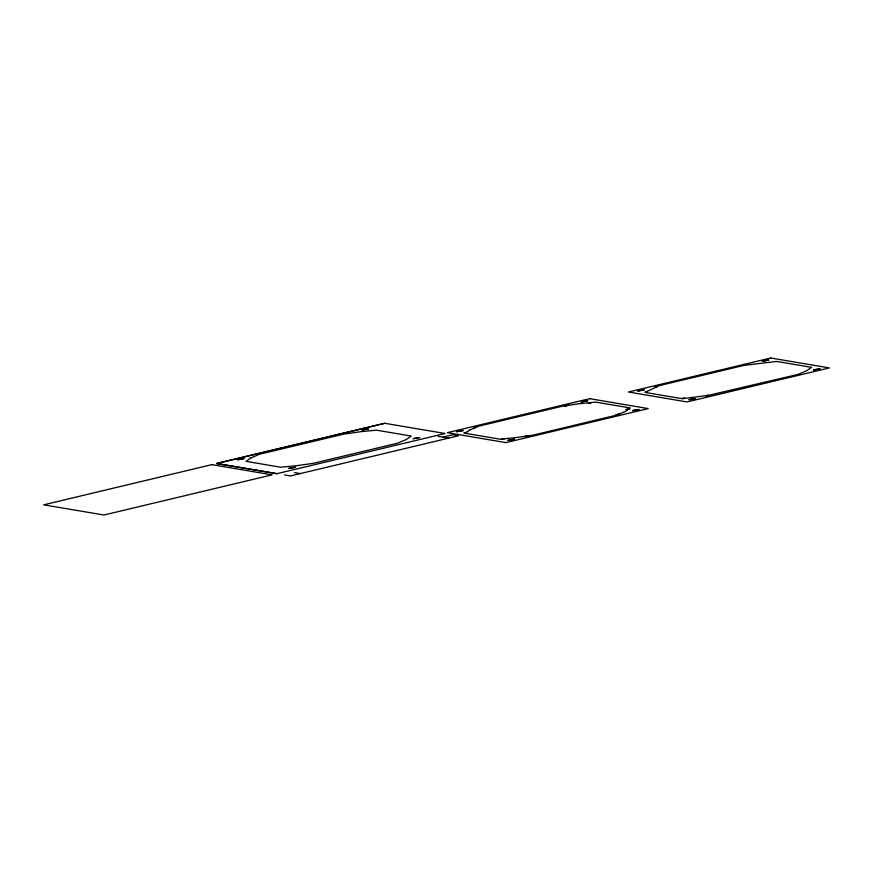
<?xml version="1.0" encoding="UTF-8"?>
<svg xmlns="http://www.w3.org/2000/svg" width="873" height="873" viewBox="0 0 873 873"><rect width="100%" height="100%" fill="white"/><g stroke="black" fill="none" stroke-linecap="round" stroke-linejoin="round"><path stroke-width="1.31" d="M466.586 432.31L463.869 433.052L466.378 432.451M591.13 402.54L588.413 403.293L591.829 402.475M476.538 427.126L473.755 427.868L476.134 427.301M567.472 405.388L564.689 406.131L568.247 405.279M384.775 423.285L216.548 463.487L276.817 473.712L445.044 433.499L384.775 423.285L216.624 463.508L277.014 473.657M442.807 437.155L452.694 434.798L458.467 435.78L290.436 475.938L284.653 474.956M503.786 438.803L501.277 439.403L504.485 438.737M629.237 408.815L625.821 409.633L629.029 408.968M527.368 435.987L524.989 436.555L528.143 435.878M619.492 413.977L615.934 414.828L619.088 414.14M438.257 436.391L448.58 438.137M294.539 472.599L300.312 473.581M237.543 459.755L243.905 458.609L237.543 459.755M288.788 468.441L295.139 467.295L288.788 468.441M362.088 429.985L368.45 428.839L362.088 429.985M413.333 438.672L419.684 437.526L413.333 438.672M456.743 431.688L463.094 430.542L456.743 431.688M507.977 440.374L514.339 439.239L507.977 440.374M581.287 401.918L587.638 400.772L581.287 401.918M632.521 410.605L638.883 409.47L632.521 410.605M637.836 391.017L644.187 389.882L637.836 391.017M689.07 399.703L695.432 398.568L689.07 399.703M762.38 361.247L768.731 360.113L762.38 361.247M813.614 369.945L819.976 368.799L813.614 369.945M250.66 458.052L246.022 461.348L280.735 467.241L296.111 465.756L313.265 463.334L397.651 443.168L406.567 439.348L411.216 436.053L376.492 430.16L361.127 431.644L343.973 434.067L259.576 454.233L250.66 458.052M469.849 429.985L465.211 433.281L499.934 439.174L515.299 437.689L532.454 435.278L616.84 415.101L625.766 411.292L630.404 407.986L595.681 402.104L580.316 403.577L563.161 406L478.775 426.166L469.849 429.985M647.471 391.791L646.304 392.621L681.027 398.503L684.879 398.132L682.37 398.732L708.461 395.327L706.093 395.895L797.933 374.441L806.859 370.621L811.497 367.326L776.784 361.433L744.254 365.329L659.868 385.506L654.848 387.197L657.227 386.63L644.961 392.392L647.471 391.791M211.888 464.632L43.65 504.845L104.029 515.005L272.07 474.847L211.888 464.632M589.701 398.666L447.358 432.681L505.925 442.611L648.257 408.597L589.701 398.666M770.794 357.995L628.451 392.01L687.018 401.94L829.35 367.926L770.794 357.995"/></g></svg>
